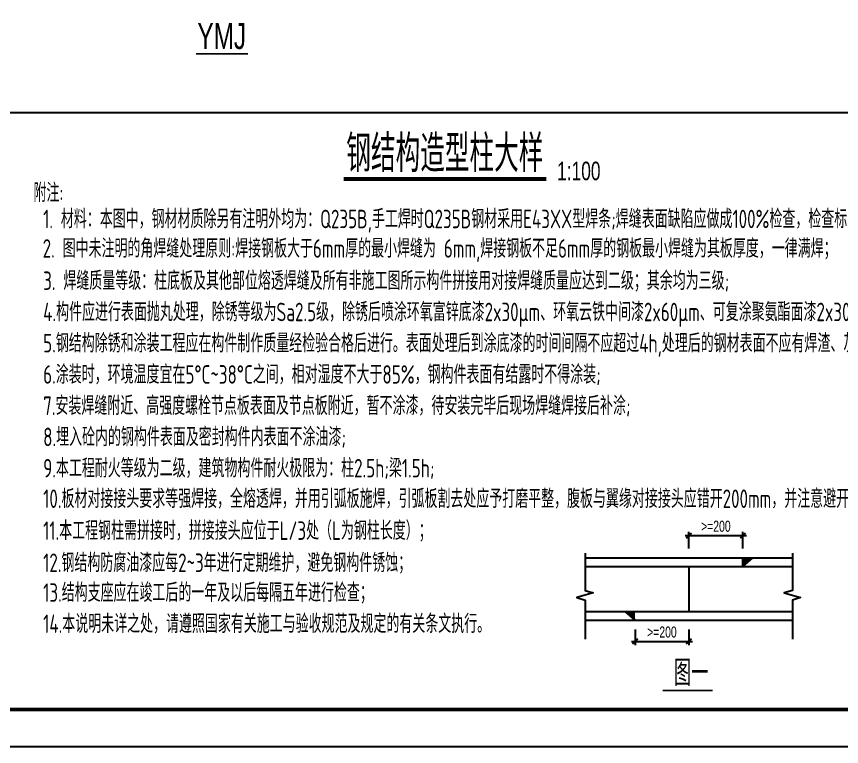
# Model space of a CAD drawing. Header units: millimetres. Extents: x 2359 to 61759, y 2141 to 44141.
# Drawn here: x 25380 to 47652, y 2141 to 21852 of the extents above; entities that cross this region are included whole.
import ezdxf

# ---------------------------------------------------------------- set-up
doc = ezdxf.new("R2010")
doc.units = ezdxf.units.MM
doc.header["$LTSCALE"] = 800
for name, color, linetype in [('Sx-T-GZJD$0$S-TEXT', 7, 'Continuous'), ('Sx-T-GZJD$0$Sx-T-A-DG$0$S-BDER', 101, 'Continuous'), ('Sx-T-GZJD$0$Sx-T-A-DG$0$S-THIN', 7, 'Continuous')]:
    doc.layers.add(name, color=color, linetype=linetype)
doc.layers.add('Sx-T-GZJD$0$Sx-T-A-DG$0$S-ANNO-TEXT', color=7, linetype='Continuous', lineweight=25)
doc.styles.add('Sx-T-GZJD$0$HZ', font='jzfz_ena.shx', dxfattribs={"width": 0.7, "bigfont": 'jzfz_cna.shx'})
doc.styles.add('Sx-T-GZJD$0$Sx-T-A-DG$0$TSSD_Dimension', font='jzfz_ena.shx', dxfattribs={"width": 0.7, "bigfont": 'JZFZ_CNA.shx'})
doc.styles.add('Sx-T-GZJD$0$Sx-T-A-DG$0$TSSD_Rein', font='Tssdeng.shx', dxfattribs={"width": 0.7, "bigfont": 'hztxt.shx'})
doc.dimstyles.new('Sx-T-GZJD$0$Sx-T-A-DG$0$TSSD_100_20', dxfattribs={"dimtxt": 300, "dimasz": 100, "dimexe": 100, "dimexo": 250, "dimgap": 100, "dimtad": 1, "dimdec": 0, "dimlfac": 0.2, "dimzin": 0, "dimdsep": 46, "dimtxsty": 'Sx-T-GZJD$0$Sx-T-A-DG$0$TSSD_Dimension', "dimblk": 'Sx-T-GZJD$0$Sx-T-A-DG$0$_ArchTick', "dimcen": 0, "dimdle": 100, "dimclrt": 7, "dimadec": 0, "dimazin": 0, "dimtfac": 1, "dimtdec": 0, "dimtix": 1, "dimtmove": 2, "dimatfit": 3, "dimfxl": 0, "dimtolj": 1, "dimtzin": 0, "dimarcsym": 0})

# ---------------------------------------------------------------- blocks, each defined once
blk = doc.blocks.new('Sx-T-GZJD$0$Sx-T-A-DG$0$_ArchTick')
at = {"color": 0, "const_width": 0.5}
blk.add_lwpolyline([(-0.71, -0.71), (0.71, 0.71)], dxfattribs=at)
blk = doc.blocks.new('*D87')
at = {"layer": 'Defpoints', "color": 0, "transparency": 16777216}
for p in [(44992, 7837), (43530, 7238), (44992, 7238)]:
    blk.add_point(p, dxfattribs=at)
at = {"layer": 'Sx-T-GZJD$0$Sx-T-A-DG$0$S-ANNO-TEXT', "color": 0, "lineweight": -2, "transparency": 16777216}
for p, q in [((43430, 7837), (45092, 7837)), ((43530, 7488), (43530, 7937)), ((44992, 7488), (44992, 7937))]:
    blk.add_line(p, q, dxfattribs=at)
at = {"layer": 'Sx-T-GZJD$0$Sx-T-A-DG$0$S-ANNO-TEXT', "color": 0, "lineweight": -2, "transparency": 16777216, "xscale": 100, "yscale": 100, "zscale": 100, "rotation": 180}
blk.add_blockref('Sx-T-GZJD$0$Sx-T-A-DG$0$_ArchTick', (43530, 7837), dxfattribs=at)
at = {"layer": 'Sx-T-GZJD$0$Sx-T-A-DG$0$S-ANNO-TEXT', "color": 0, "lineweight": -2, "transparency": 16777216, "xscale": 100, "yscale": 100, "zscale": 100}
blk.add_blockref('Sx-T-GZJD$0$Sx-T-A-DG$0$_ArchTick', (44992, 7837), dxfattribs=at)
at = {"layer": 'Sx-T-GZJD$0$Sx-T-A-DG$0$S-ANNO-TEXT', "color": 7, "transparency": 16777216, "insert": (44261, 8087), "char_height": 300, "attachment_point": 5, "style": 'Sx-T-GZJD$0$Sx-T-A-DG$0$TSSD_Dimension'}
blk.add_mtext('\\A1;>=200', dxfattribs=at)
blk = doc.blocks.new('*D88')
at = {"layer": 'Defpoints', "color": 0, "transparency": 16777216}
for p in [(42081, 5550), (43530, 5550), (43530, 4980)]:
    blk.add_point(p, dxfattribs=at)
at = {"layer": 'Sx-T-GZJD$0$Sx-T-A-DG$0$S-ANNO-TEXT', "color": 0, "lineweight": -2, "transparency": 16777216}
for p, q in [((42081, 5300), (42081, 4880)), ((43530, 5300), (43530, 4880)), ((41981, 4980), (43630, 4980))]:
    blk.add_line(p, q, dxfattribs=at)
at = {"layer": 'Sx-T-GZJD$0$Sx-T-A-DG$0$S-ANNO-TEXT', "color": 0, "lineweight": -2, "transparency": 16777216, "xscale": 100, "yscale": 100, "zscale": 100, "rotation": 180}
blk.add_blockref('Sx-T-GZJD$0$Sx-T-A-DG$0$_ArchTick', (42081, 4980), dxfattribs=at)
at = {"layer": 'Sx-T-GZJD$0$Sx-T-A-DG$0$S-ANNO-TEXT', "color": 0, "lineweight": -2, "transparency": 16777216, "xscale": 100, "yscale": 100, "zscale": 100}
blk.add_blockref('Sx-T-GZJD$0$Sx-T-A-DG$0$_ArchTick', (43530, 4980), dxfattribs=at)
at = {"layer": 'Sx-T-GZJD$0$Sx-T-A-DG$0$S-ANNO-TEXT', "color": 7, "transparency": 16777216, "insert": (42805, 5230), "char_height": 300, "attachment_point": 5, "style": 'Sx-T-GZJD$0$Sx-T-A-DG$0$TSSD_Dimension'}
blk.add_mtext('\\A1;>=200', dxfattribs=at)
blk = doc.blocks.new('*U3')
at = {"color": 4}
blk.add_lwpolyline([(-584, -10), (10, -10), (10, 410), (-584, 410)], close=True, dxfattribs=at)
at = {"color": 4, "const_width": 1}
blk.add_lwpolyline([(-559, 0), (0, 0), (0, 400), (-559, 400)], close=True, dxfattribs=at)
blk = doc.blocks.new('Sx-T-GZJD')
at = {"layer": 'Sx-T-GZJD$0$Sx-T-A-DG$0$S-ANNO-TEXT'}
h = blk.add_hatch(color=256, dxfattribs=at)
h.dxf.hatch_style = 1
h.paths.add_polyline_path([(45262.6, 7238.4), (44992.2, 7238.4), (44992.2, 6997.2)])
h = blk.add_hatch(color=256, dxfattribs=at)
h.dxf.hatch_style = 1
h.paths.add_polyline_path([(41810.7, 5790.9), (42081.1, 5790.9), (42081.1, 5549.6)])
at = {"layer": 'Sx-T-GZJD$0$S-TEXT', "const_width": 100}
blk.add_lwpolyline([(34211.7, 17464.1), (39681, 17464.1)], dxfattribs=at)
at = {"layer": 'Sx-T-GZJD$0$Sx-T-A-DG$0$S-ANNO-TEXT'}
for p, q in [((40730.6, 7238.4), (46328.5, 7238.4)), ((44992.2, 6997.2), (44992.2, 7238.4)), ((44992.2, 6997.2), (45262.6, 7238.4)), ((40730.6, 6997.2), (46328.5, 6997.2)), ((43529.5, 6997.2), (43529.5, 5790.9)), ((40730.6, 5790.9), (46328.5, 5790.9)), ((41810.7, 5790.9), (42081.1, 5549.6)), ((42081.1, 5549.6), (41810.7, 5790.9)), ((40730.6, 5549.6), (46328.5, 5549.6))]:
    blk.add_line(p, q, dxfattribs=at)
at = {"layer": 'Sx-T-GZJD$0$Sx-T-A-DG$0$S-BDER'}
blk.add_line((4858.9, 19258.2), (53758.9, 19258.2), dxfattribs=at)
blk.add_lwpolyline([(4858.9, 43141.3), (53758.9, 43141.3), (53758.9, 3141.3), (4858.9, 3141.3)], close=True, dxfattribs=at)
at = {"layer": 'Sx-T-GZJD$0$Sx-T-A-DG$0$S-BDER', "const_width": 50}
for points in [[(30229.6, 20845.9), (31632.1, 20845.9)], [(42828.3, 3655.1), (44173.2, 3655.1)]]:
    blk.add_lwpolyline(points, dxfattribs=at)
at = {"layer": 'Sx-T-GZJD$0$Sx-T-A-DG$0$S-THIN'}
for points in [[(40730.6, 7358), (40730.6, 6356.8), (40950.6, 6286.8), (40510.6, 6166.8), (40730.6, 6096.8), (40730.6, 5042.1)], [(46328.5, 7358), (46328.5, 6356.8), (46108.5, 6286.8), (46548.5, 6166.8), (46328.5, 6096.8), (46328.5, 5042.1)]]:
    blk.add_lwpolyline(points, dxfattribs=at)
at = {"color": 20, "style": 'Sx-T-GZJD$0$HZ', "width": 0.7}
blk.add_text('1:100', height=500, dxfattribs=at).set_placement((39975.3, 17432.1))
at = {"color": 20, "insert": (36943.6, 18150.8), "char_height": 1000, "attachment_point": 5, "style": 'Sx-T-GZJD$0$HZ'}
blk.add_mtext('钢结构造型柱大样', dxfattribs=at)
at = {"layer": 'Sx-T-GZJD$0$Sx-T-A-DG$0$S-ANNO-TEXT', "style": 'Sx-T-GZJD$0$Sx-T-A-DG$0$TSSD_Rein', "width": 0.7}
for s, p in [('附注:', (25837.9, 16844.5)), ('1. 材料：本图中，钢材材质除另有注明外均为：Q235B,手工焊时Q235B钢材采用E43XX型焊条;焊缝表面缺陷应做成100%%%检查，检查标准按现行国家有关规范进行。', (26099.7, 16135.4)), ('2. 图中未注明的角焊缝处理原则:焊接钢板大于6mm厚的最小焊缝为 6mm,焊接钢板不足6mm厚的钢板最小焊缝为其板厚度，一律满焊； ', (26086, 15339.1)), ('3. 焊缝质量等级：柱底板及其他部位熔透焊缝及所有非施工图所示构件拼接用对接焊缝质量应达到二级；其余均为三级;', (26099.7, 14468.3)), ('4.构件应进行表面抛丸处理，除锈等级为Sa2.5级，除锈后喷涂环氧富锌底漆2x30μm、环氧云铁中间漆2x60μm、可复涂聚氨酯面漆2x30μm；防火见建筑设计总说明;', (26099.7, 13624.6)), ('5.钢结构除锈和涂装工程应在构件制作质量经检验合格后进行。表面处理后到涂底漆的时间间隔不应超过4h,处理后的钢材表面不应有焊渣、灰尘、油污、水和毛刺等;', (26099.7, 12780.9)), ('6.涂装时，环境温度宜在5%%DC~38%%DC之间，相对湿度不大于85%%%，钢构件表面有结露时不得涂装;', (26099.7, 11937.2)), ('7.安装焊缝附近、高强度螺栓节点板表面及节点板附近，暂不涂漆，待安装完毕后现场焊缝焊接后补涂;', (26099.7, 11093.5)), ('8.埋入砼内的钢构件表面及密封构件内表面不涂油漆;', (26099.7, 10249.8)), ('9.本工程耐火等级为二级，建筑物构件耐火极限为：柱2.5h;梁1.5h; ', (26099.7, 9406.1)), ('10.板材对接接头要求等强焊接，全熔透焊，并用引弧板施焊，引弧板割去处应予打磨平整，腹板与翼缘对接接头应错开200mm，并注意避开加劲肋,如图一所示。', (26099.7, 8581.6)), ('11.本工程钢柱需拼接时，拼接接头应位于L/3处（L为钢柱长度）；', (26099.7, 7719.3)), ('12.钢结构防腐油漆应每2~3年进行定期维护，避免钢构件锈蚀；', (26099.7, 6852.5)), ('13.结构支座应在竣工后的一年及以后每隔五年进行检查；', (26099.7, 6047.2)), ('14.本说明未详之处，请遵照国家有关施工与验收规范及规定的有关条文执行。', (26099.7, 5206.1))]:
    blk.add_text(s, height=500, dxfattribs=at).set_placement(p)
at = {"layer": 'Sx-T-GZJD$0$Sx-T-A-DG$0$S-BDER', "color": 7, "char_height": 700, "attachment_point": 5, "style": 'Sx-T-GZJD$0$Sx-T-A-DG$0$TSSD_Dimension'}
for s, insert in [('\\A1;YMJ', (30920.8, 21317.7)), ('\\A1;图一', (43594.9, 4126.9))]:
    blk.add_mtext(s, dxfattribs=dict(at, insert=insert))
at = {"layer": 'Sx-T-GZJD$0$Sx-T-A-DG$0$S-ANNO-TEXT'}
for base, p1, p2, picture, middle in [((44992.2, 7837.2), (43529.5, 7238.4), (44992.2, 7238.4), '*D87', (44260.9, 8087.2)), ((43529.5, 4980.2), (42081.1, 5549.6), (43529.5, 5549.6), '*D88', (42805.3, 5230.2))]:
    dim = blk.add_linear_dim(base=base, p1=p1, p2=p2, text='>=200', dimstyle='Sx-T-GZJD$0$Sx-T-A-DG$0$TSSD_100_20', dxfattribs=at)
    dim.commit()
    dim.dimension.update_dxf_attribs({"geometry": picture, "text_midpoint": middle})

msp = doc.modelspace()

# ---------------------------------------------------------------- block references
at = {"xscale": 99.99999995327077, "yscale": 99.99999995327077, "zscale": 99.99999995327077}
msp.add_blockref('*U3', (60759, 3141), dxfattribs=at)
msp.add_blockref('Sx-T-GZJD', (0, 0))

doc.saveas('drawing.dxf')
